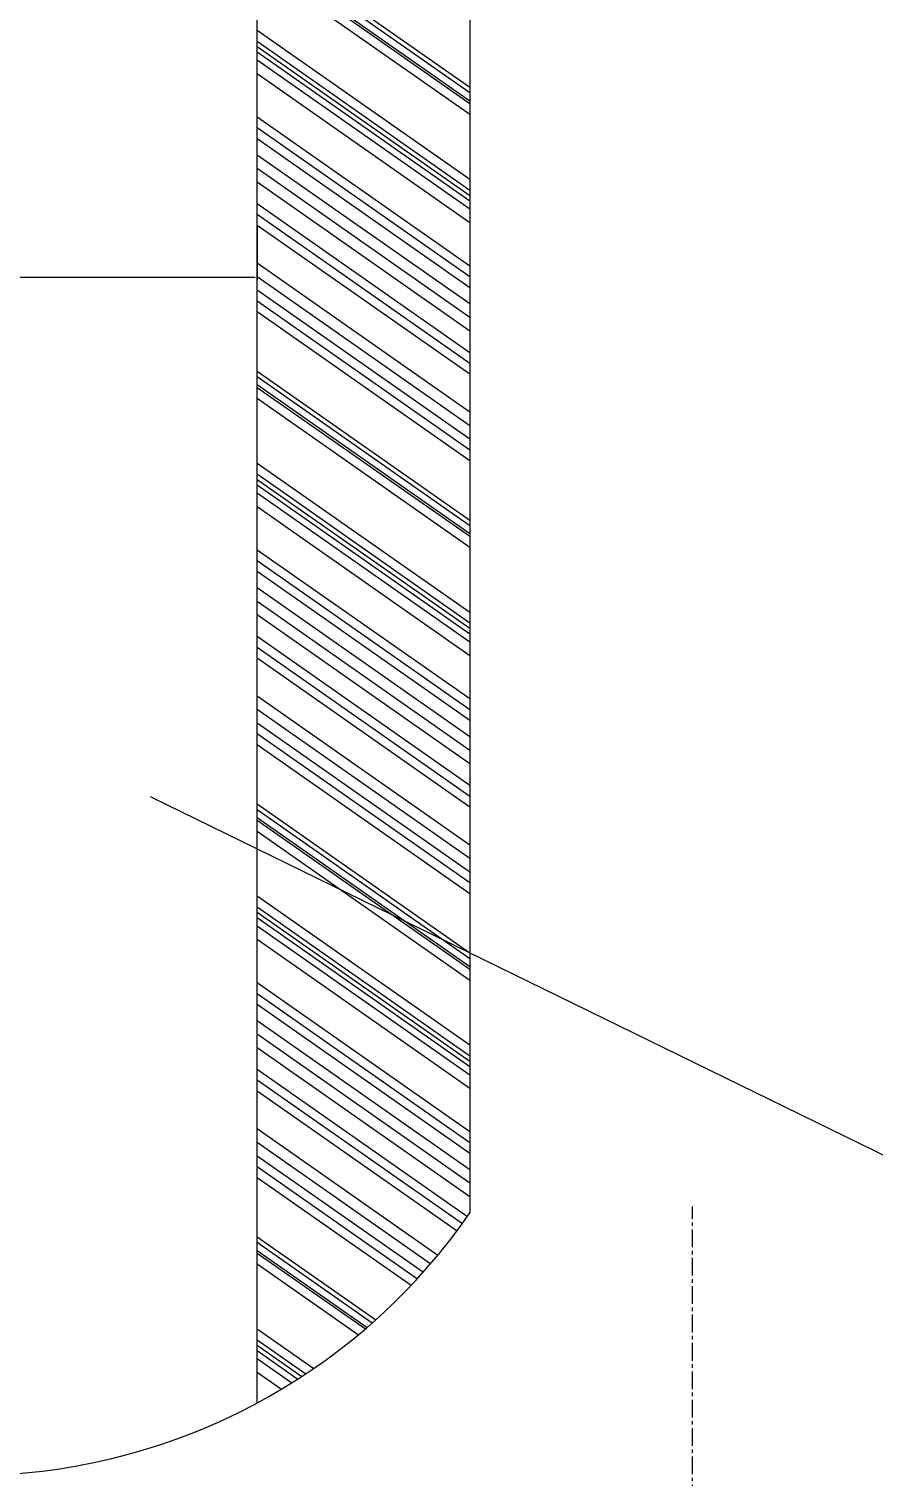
# Model space of a CAD drawing. Header units: millimetres. Extents: x 9612 to 23319, y 1863 to 14354.
# Drawn here: x 11739.9 to 11799.4, y 8591.5 to 8693.6 of the extents above; entities that cross this region are included whole.
import ezdxf

# ---------------------------------------------------------------- set-up
doc = ezdxf.new("R2010")
doc.units = ezdxf.units.MM
doc.header["$MEASUREMENT"] = 0
doc.linetypes.add('CENTER', pattern=[2, 1.25, -0.25, 0.25, -0.25])
doc.styles.get("Standard").update_dxf_attribs({"font": 'arial.ttf'})
doc.dimstyles.get("Standard").update_dxf_attribs({"dimtxt": 0.18, "dimasz": 0.18, "dimexe": 0.18, "dimexo": 0.0625, "dimgap": 0.09, "dimtad": 0, "dimtih": 1, "dimtoh": 1, "dimdec": 4, "dimzin": 0, "dimdsep": 46, "dimtxsty": 'Standard', "dimcen": 0.09, "dimadec": 0, "dimazin": 0, "dimtfac": 1, "dimtdec": 4, "dimtofl": 0, "dimtmove": 0, "dimatfit": 3, "dimfxl": 1, "dimtolj": 1, "dimtzin": 0, "dimarcsym": 0})

# ---------------------------------------------------------------- blocks, each defined once
blk = doc.blocks.new('*D89')
at = {"color": 0, "lineweight": -2, "transparency": 16777216}
for p, q in [((11605.96, 8686.2), (11605.96, 8675.87)), ((11755.96, 8679.68), (11755.96, 8675.87)), ((11606.14, 8676.05), (11680.36, 8676.05)), ((11755.78, 8676.05), (11681.55, 8676.05))]:
    blk.add_line(p, q, dxfattribs=at)
at = {"color": 0, "transparency": 16777216}
for points in [[(11606.14, 8676.08), (11606.14, 8676.02), (11605.96, 8676.05)], [(11755.78, 8676.08), (11755.78, 8676.02), (11755.96, 8676.05)]]:
    blk.add_solid(points, dxfattribs=at)
at = {"layer": 'Defpoints', "color": 0, "transparency": 16777216}
for p in [(11605.96, 8686.26), (11755.96, 8679.74), (11605.96, 8676.05)]:
    blk.add_point(p, dxfattribs=at)
at = {"color": 0, "transparency": 16777216, "insert": (11680.96, 8676.05), "char_height": 0.18, "attachment_point": 5}
blk.add_mtext('\\A1;150.0000', dxfattribs=at)
blk = doc.blocks.new('*D93')
at = {"color": 0, "lineweight": -2, "transparency": 16777216}
for p, q in [((11680.87, 8672.45), (11681.05, 8672.45)), ((11680.96, 8672.36), (11680.96, 8672.54)), ((11936.49, 8547.44), (11748.49, 8639.41)), ((11936.67, 8547.44), (11936.49, 8547.44))]:
    blk.add_line(p, q, dxfattribs=at)
at = {"color": 0, "transparency": 16777216}
blk.add_solid([(11748.5, 8639.44), (11748.48, 8639.39), (11748.33, 8639.49)], dxfattribs=at)
at = {"layer": 'Defpoints', "color": 0, "transparency": 16777216}
for p in [(11613.59, 8705.41), (11748.33, 8639.49)]:
    blk.add_point(p, dxfattribs=at)
at = {"color": 0, "transparency": 16777216, "insert": (12021.78, 8547.44), "char_height": 0.18, "attachment_point": 5}
blk.add_mtext('\\A1;{\\H111.11111x;Stock Tube\\PID ∅150.0000}', dxfattribs=at)
blk = doc.blocks.new('ijkkkkkkkkk')
at = {"linetype": 'Continuous'}
for p, q in [((1280.61422, 645.43465), (1280.61422, 827.91424)), ((1295.61422, 827.91424), (1295.61422, 658.83618)), ((1280.61422, 748.70826), (1295.61422, 738.20514)), ((1280.61422, 748.32676), (1295.61422, 737.82365)), ((1280.61422, 747.75453), (1295.61422, 737.25141)), ((1280.61422, 747.56378), (1295.61422, 737.06067)), ((1280.61422, 746.8008), (1295.61422, 736.29768)), ((1280.61422, 746.8008), (1295.61422, 736.29768)), ((1280.61422, 742.22289), (1295.61422, 731.71978)), ((1280.61422, 741.45991), (1295.61422, 730.95679)), ((1280.61422, 741.07841), (1295.61422, 730.5753)), ((1280.61422, 740.69692), (1295.61422, 730.19381)), ((1280.61422, 740.12468), (1295.61422, 729.62157)), ((1280.61422, 739.17095), (1295.61422, 728.66784)), ((1280.61422, 736.11902), (1295.61422, 725.6159)), ((1280.61422, 735.35603), (1295.61422, 724.85292)), ((1280.61422, 734.59305), (1295.61422, 724.08994)), ((1280.61422, 733.44857), (1295.61422, 722.94546)), ((1280.61422, 732.49484), (1295.61422, 721.99173)), ((1280.61422, 731.54111), (1295.61422, 721.038)), ((1280.61422, 730.01514), (1295.61422, 719.51203)), ((1280.61422, 729.25216), (1295.61422, 718.74905)), ((1280.61422, 728.48918), (1295.61422, 717.98606)), ((1280.61422, 725.81873), (1295.61422, 715.31562)), ((1280.61422, 724.865), (1295.61422, 714.36189)), ((1280.61422, 723.91127), (1295.61422, 713.40816)), ((1280.61422, 723.91127), (1295.61422, 713.40816)), ((1280.61422, 723.14829), (1295.61422, 712.64517)), ((1280.61422, 722.3853), (1295.61422, 711.88219)), ((1280.61422, 718.18889), (1295.61422, 707.68578)), ((1280.61422, 717.8074), (1295.61422, 707.30429)), ((1280.61422, 717.23516), (1295.61422, 706.73205)), ((1280.61422, 717.04441), (1295.61422, 706.5413)), ((1280.61422, 716.28143), (1295.61422, 705.77832)), ((1280.61422, 716.28143), (1295.61422, 705.77832)), ((1280.61422, 711.70353), (1295.61422, 701.20041)), ((1280.61422, 710.94054), (1295.61422, 700.43743)), ((1280.61422, 710.55905), (1295.61422, 700.05594)), ((1280.61422, 710.17756), (1295.61422, 699.67444)), ((1280.61422, 709.60532), (1295.61422, 699.10221)), ((1280.61422, 708.65159), (1295.61422, 698.14848)), ((1280.61422, 705.59965), (1295.61422, 695.09654)), ((1280.61422, 704.83667), (1295.61422, 694.33356)), ((1280.61422, 704.07368), (1295.61422, 693.57057)), ((1280.61422, 702.92921), (1295.61422, 692.4261)), ((1280.61422, 701.97548), (1295.61422, 691.47237)), ((1280.61422, 701.02175), (1295.61422, 690.51864)), ((1280.61422, 699.49578), (1295.61422, 688.99267)), ((1280.61422, 698.7328), (1295.61422, 688.22968)), ((1280.61422, 697.96981), (1295.61422, 687.4667)), ((1280.61422, 695.29937), (1295.61422, 684.79625)), ((1280.61422, 694.34564), (1295.61422, 683.84252)), ((1280.61422, 693.39191), (1295.61422, 682.88879)), ((1280.61422, 693.39191), (1295.61422, 682.88879)), ((1280.61422, 692.62892), (1295.61422, 682.12581)), ((1280.61422, 691.86594), (1295.61422, 681.36283)), ((1280.61422, 687.66953), (1295.61422, 677.16641)), ((1280.61422, 687.28803), (1295.61422, 676.78492)), ((1280.61422, 686.7158), (1295.61422, 676.21268)), ((1280.61422, 686.52505), (1295.61422, 676.02194)), ((1280.61422, 685.76207), (1295.61422, 675.25895)), ((1280.61422, 685.76207), (1295.61422, 675.25895)), ((1280.61422, 681.18416), (1295.61422, 670.68105)), ((1280.61422, 680.42118), (1295.61422, 669.91806)), ((1280.61422, 680.03969), (1295.61422, 669.53657)), ((1280.61422, 679.65819), (1295.61422, 669.15508)), ((1280.61422, 679.08595), (1295.61422, 668.58284)), ((1280.61422, 678.13222), (1295.61422, 667.62911)), ((1280.61422, 675.08029), (1295.61422, 664.57718)), ((1280.61422, 674.3173), (1295.61422, 663.81419)), ((1280.61422, 673.55432), (1295.61422, 663.05121)), ((1280.61422, 672.40984), (1295.61422, 661.90673)), ((1280.61422, 671.45611), (1295.61422, 660.953)), ((1280.61422, 670.50238), (1295.61422, 659.99927)), ((1280.61422, 668.97642), (1295.4442, 658.59235)), ((1280.61422, 668.21343), (1295.08124, 658.08352)), ((1280.61422, 667.45045), (1294.71082, 657.5799)), ((1280.61422, 664.78), (1293.35556, 655.85842)), ((1280.61422, 663.82627), (1292.84926, 655.2592)), ((1280.61422, 662.87254), (1292.33115, 654.66826)), ((1280.61422, 662.87254), (1292.33115, 654.66826)), ((1280.61422, 662.10956), (1291.90812, 654.20148)), ((1280.61422, 661.34657), (1291.47744, 653.74006)), ((1280.61422, 657.15016), (1288.96963, 651.29964)), ((1280.61422, 656.76867), (1288.72975, 651.08612)), ((1280.61422, 656.19643), (1288.36612, 650.76849)), ((1280.61422, 656.00569), (1288.24389, 650.66333)), ((1280.61422, 655.2427), (1287.74984, 650.24628)), ((1280.61422, 655.2427), (1287.74984, 650.24628)), ((1280.61422, 650.6648), (1284.6074, 647.86874)), ((1280.61422, 649.90181), (1284.05277, 647.49411)), ((1280.61422, 649.52032), (1283.77201, 647.30921)), ((1280.61422, 649.13883), (1283.48891, 647.12594)), ((1280.61422, 648.56659), (1283.05986, 646.85413)), ((1280.61422, 647.61286), (1282.33281, 646.40949))]:
    blk.add_line(p, q, dxfattribs=at)
at = {"linetype": 'CENTER'}
blk.add_line((1311.30779, 472.41801), (1311.30779, 659.28133), dxfattribs=at)
at = {"linetype": 'Continuous'}
blk.add_ellipse((1260.27305, 683.29737), major_axis=(-30.39201, 30.39201), ratio=1, start_param=2.420759113, end_param=3.321556651, dxfattribs=at)
dim = blk.add_diameter_dim_2p(p1=(1138.24408, 754.15437), p2=(1272.98435, 688.2373), text='{\\H111.11111x;Stock Tube\\PID <>}', dimstyle='Standard')
dim.commit()
dim.dimension.update_dxf_attribs({"geometry": '*D93', "text_midpoint": (1546.43196, 596.18452), "dimtype": 131, "insert": (-10475.34511, -7951.25402)})
dim = blk.add_linear_dim(base=(1130.61422, 724.79655), p1=(1280.61422, 728.48918), p2=(1130.61422, 735.00801), angle=180, dimstyle='Standard')
dim.commit()
dim.dimension.update_dxf_attribs({"geometry": '*D89', "text_midpoint": (1205.61422, 724.79655), "dimtype": 128, "insert": (-10475.34511, -7951.25402)})

msp = doc.modelspace()

# ---------------------------------------------------------------- block references
msp.add_blockref('ijkkkkkkkkk', (10475.34511, 7951.25402))

doc.saveas('drawing.dxf')
